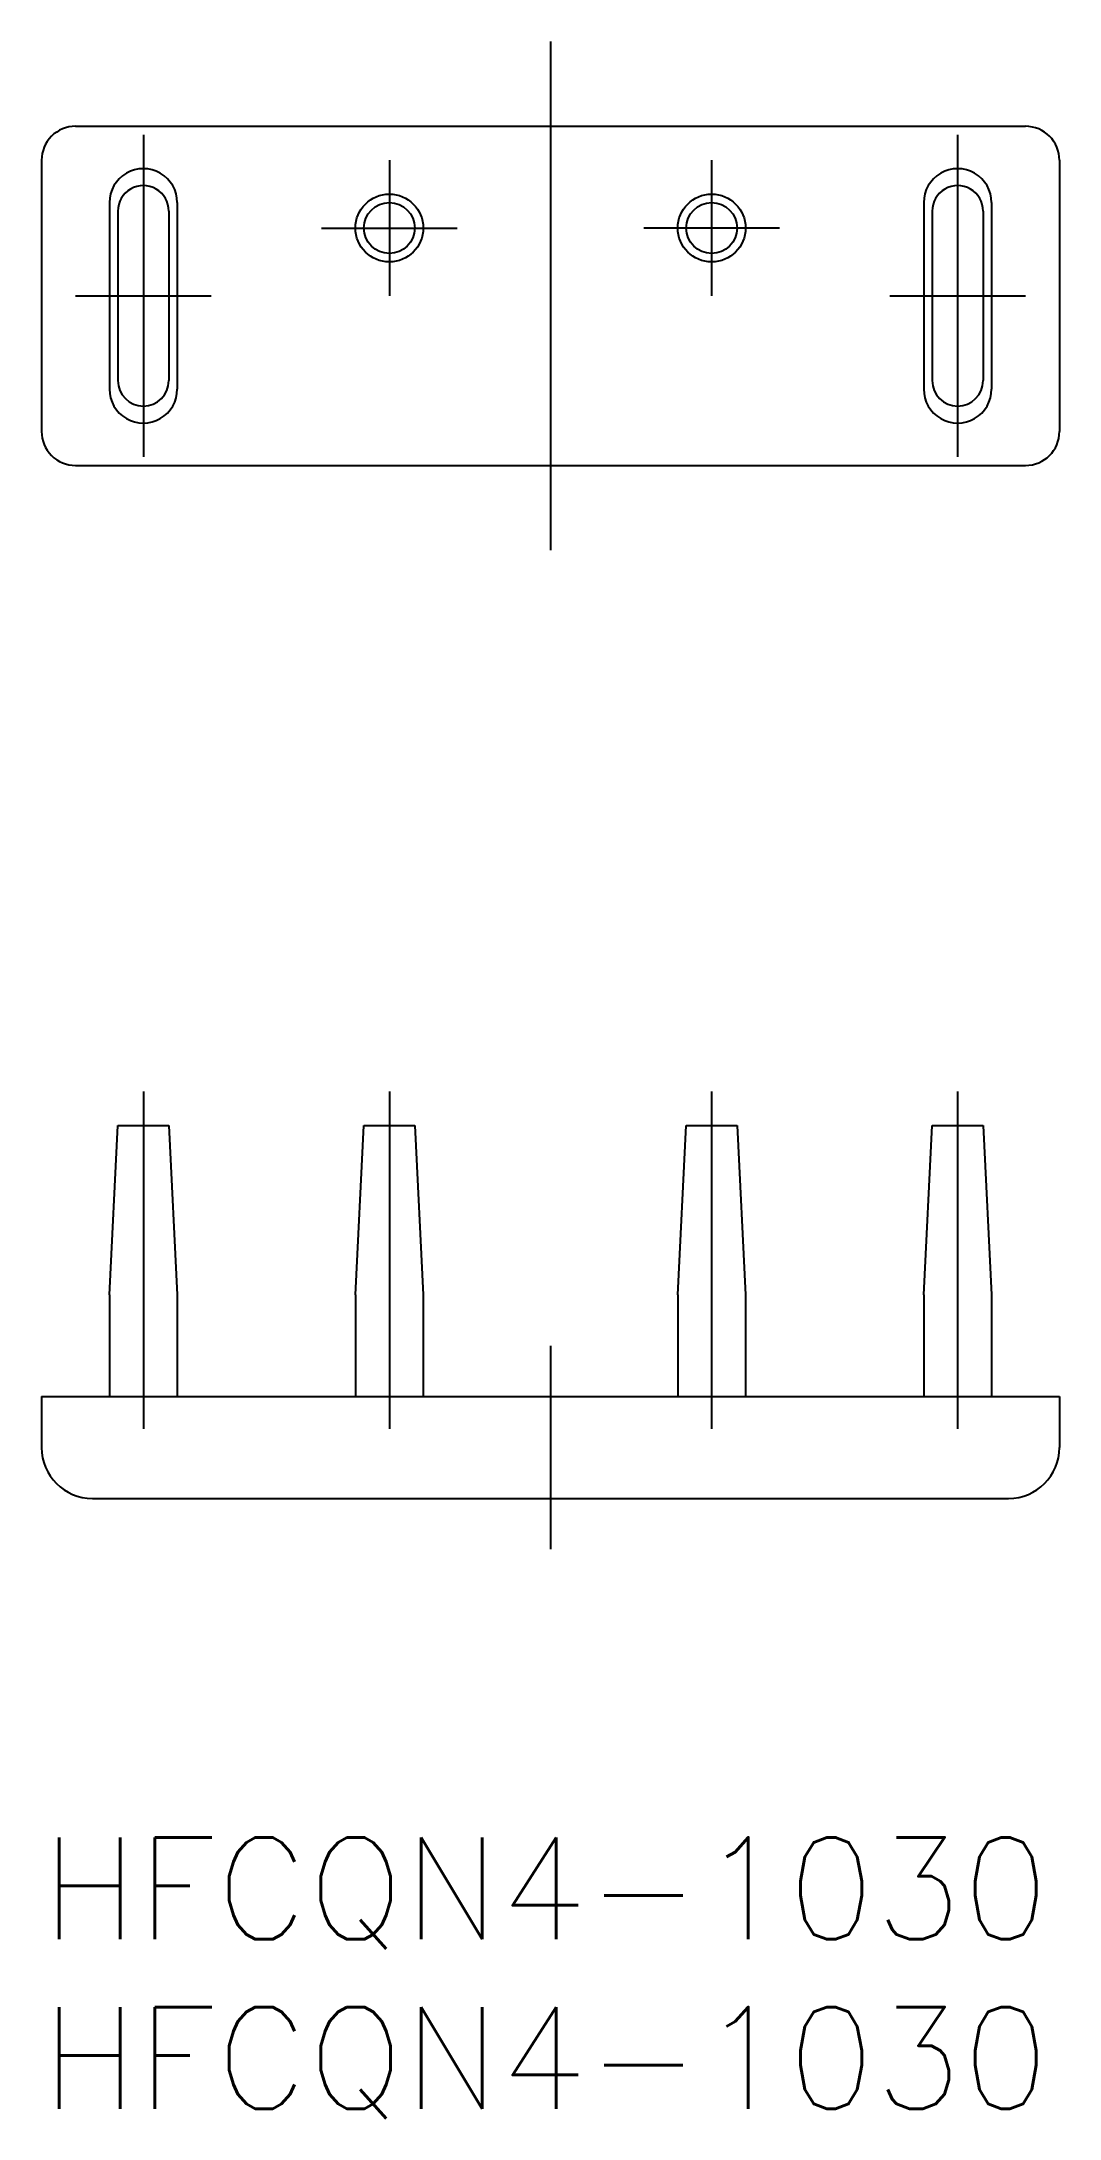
# Model space of a CAD drawing. Extents: x 0 to 30, y -8.3 to 53.
import ezdxf

# ---------------------------------------------------------------- set-up
doc = ezdxf.new("R2010")
doc.units = 0
doc.header["$LTSCALE"] = 0.5
doc.linetypes.add('CENTER', pattern=[50.8, 31.75, -6.35, 6.35, -6.35])
for name, color, linetype in [('MSM_CENTER', 1, 'CENTER'), ('MSM_CONTINUOUS', 7, 'CONTINUOUS'), ('MSM_PART_NUMBER', 7, 'CONTINUOUS')]:
    doc.layers.add(name, color=color, linetype=linetype)
doc.styles.get("Standard").update_dxf_attribs({"font": 'txt.shx', "height": 1, "bigfont": 'bigfont.shx'})

# ---------------------------------------------------------------- blocks, each defined once
blk = doc.blocks.new('*U3')
at = {"layer": 'MSM_PART_NUMBER'}
blk.add_text('HFCQN4-1030', height=3, dxfattribs=at).set_placement((0, -3))
blk = doc.blocks.new('*U4')
at = {"layer": 'MSM_PART_NUMBER'}
blk.add_text('HFCQN4-1030', height=3, dxfattribs=at).set_placement((0, -8))

msp = doc.modelspace()

# ---------------------------------------------------------------- linework, layer by layer
at = {"layer": 'MSM_CENTER'}
for p, q in [((15, 52.962), (15, 37.962)), ((3, 50.212), (3, 40.712)), ((27, 50.212), (27, 40.712)), ((10.25, 49.462), (10.25, 45.462)), ((19.75, 49.462), (19.75, 45.462)), ((8.25, 47.462), (12.25, 47.462)), ((21.75, 47.462), (17.75, 47.462)), ((1, 45.462), (5, 45.462)), ((25, 45.462), (29, 45.462)), ((3, 22), (3, 12.056)), ((10.25, 22), (10.25, 12.056)), ((19.75, 22), (19.75, 12.056)), ((27, 22), (27, 12.056)), ((15, 14.5), (15, 8.5))]:
    msp.add_line(p, q, dxfattribs=at)
at = {"layer": 'MSM_CONTINUOUS'}
for p, q in [((1, 50.462), (29, 50.462)), ((0, 49.462), (0, 41.462)), ((30, 49.462), (30, 41.462)), ((2, 48.212), (2, 42.712)), ((2.25, 47.962), (2.25, 42.962)), ((3.75, 47.962), (3.75, 42.962)), ((4, 48.212), (4, 42.712)), ((26, 48.212), (26, 42.712)), ((26.25, 47.962), (26.25, 42.962)), ((27.75, 47.962), (27.75, 42.962)), ((28, 48.212), (28, 42.712)), ((1, 40.462), (29, 40.462)), ((2, 16), (2.25, 21)), ((2.25, 21), (3.75, 21)), ((3.75, 21), (4, 16)), ((9.25, 16), (9.5, 21)), ((9.5, 21), (11, 21)), ((11, 21), (11.25, 16)), ((18.75, 16), (19, 21)), ((19, 21), (20.5, 21)), ((20.5, 21), (20.75, 16)), ((26, 16), (26.25, 21)), ((26.25, 21), (27.75, 21)), ((27.75, 21), (28, 16)), ((2, 16), (2, 13)), ((4, 16), (4, 13)), ((9.25, 16), (9.25, 13)), ((11.25, 16), (11.25, 13)), ((18.75, 16), (18.75, 13)), ((20.75, 16), (20.75, 13)), ((26, 16), (26, 13)), ((28, 16), (28, 13)), ((0, 13), (30, 13)), ((0, 13), (0, 11.5)), ((30, 13), (30, 11.5)), ((1.5, 10), (28.5, 10))]:
    msp.add_line(p, q, dxfattribs=at)
for centre, radius in [((10.25, 47.462), 1), ((19.75, 47.462), 1), ((10.25, 47.462), 0.75), ((19.75, 47.462), 0.75)]:
    msp.add_circle(centre, radius, dxfattribs=at)
for centre, radius, start, end in [((1, 49.462), 1, 90, 180.00001), ((29, 49.462), 1, 0, 90), ((3, 48.212), 1, 0, 180.00001), ((27, 48.212), 1, 0, 180.00001), ((3, 47.962), 0.75, 0, 180.00002), ((27, 47.962), 0.75, 0, 180.00002), ((3, 42.962), 0.75, 180, 359.99998), ((27, 42.962), 0.75, 180, 359.99998), ((3, 42.712), 1, 179.99999, 0.00001), ((27, 42.712), 1, 179.99999, 0.00001), ((1, 41.462), 1, 179.99999, 270), ((29, 41.462), 1, 270, 0), ((1.5, 11.5), 1.5, 180, 270), ((28.5, 11.5), 1.5, 270, 0)]:
    msp.add_arc(centre, radius, start, end, dxfattribs=at)

# ---------------------------------------------------------------- block references
for name in ['*U3', '*U4']:
    msp.add_blockref(name, (0, 0), dxfattribs=at)

doc.saveas('drawing.dxf')
